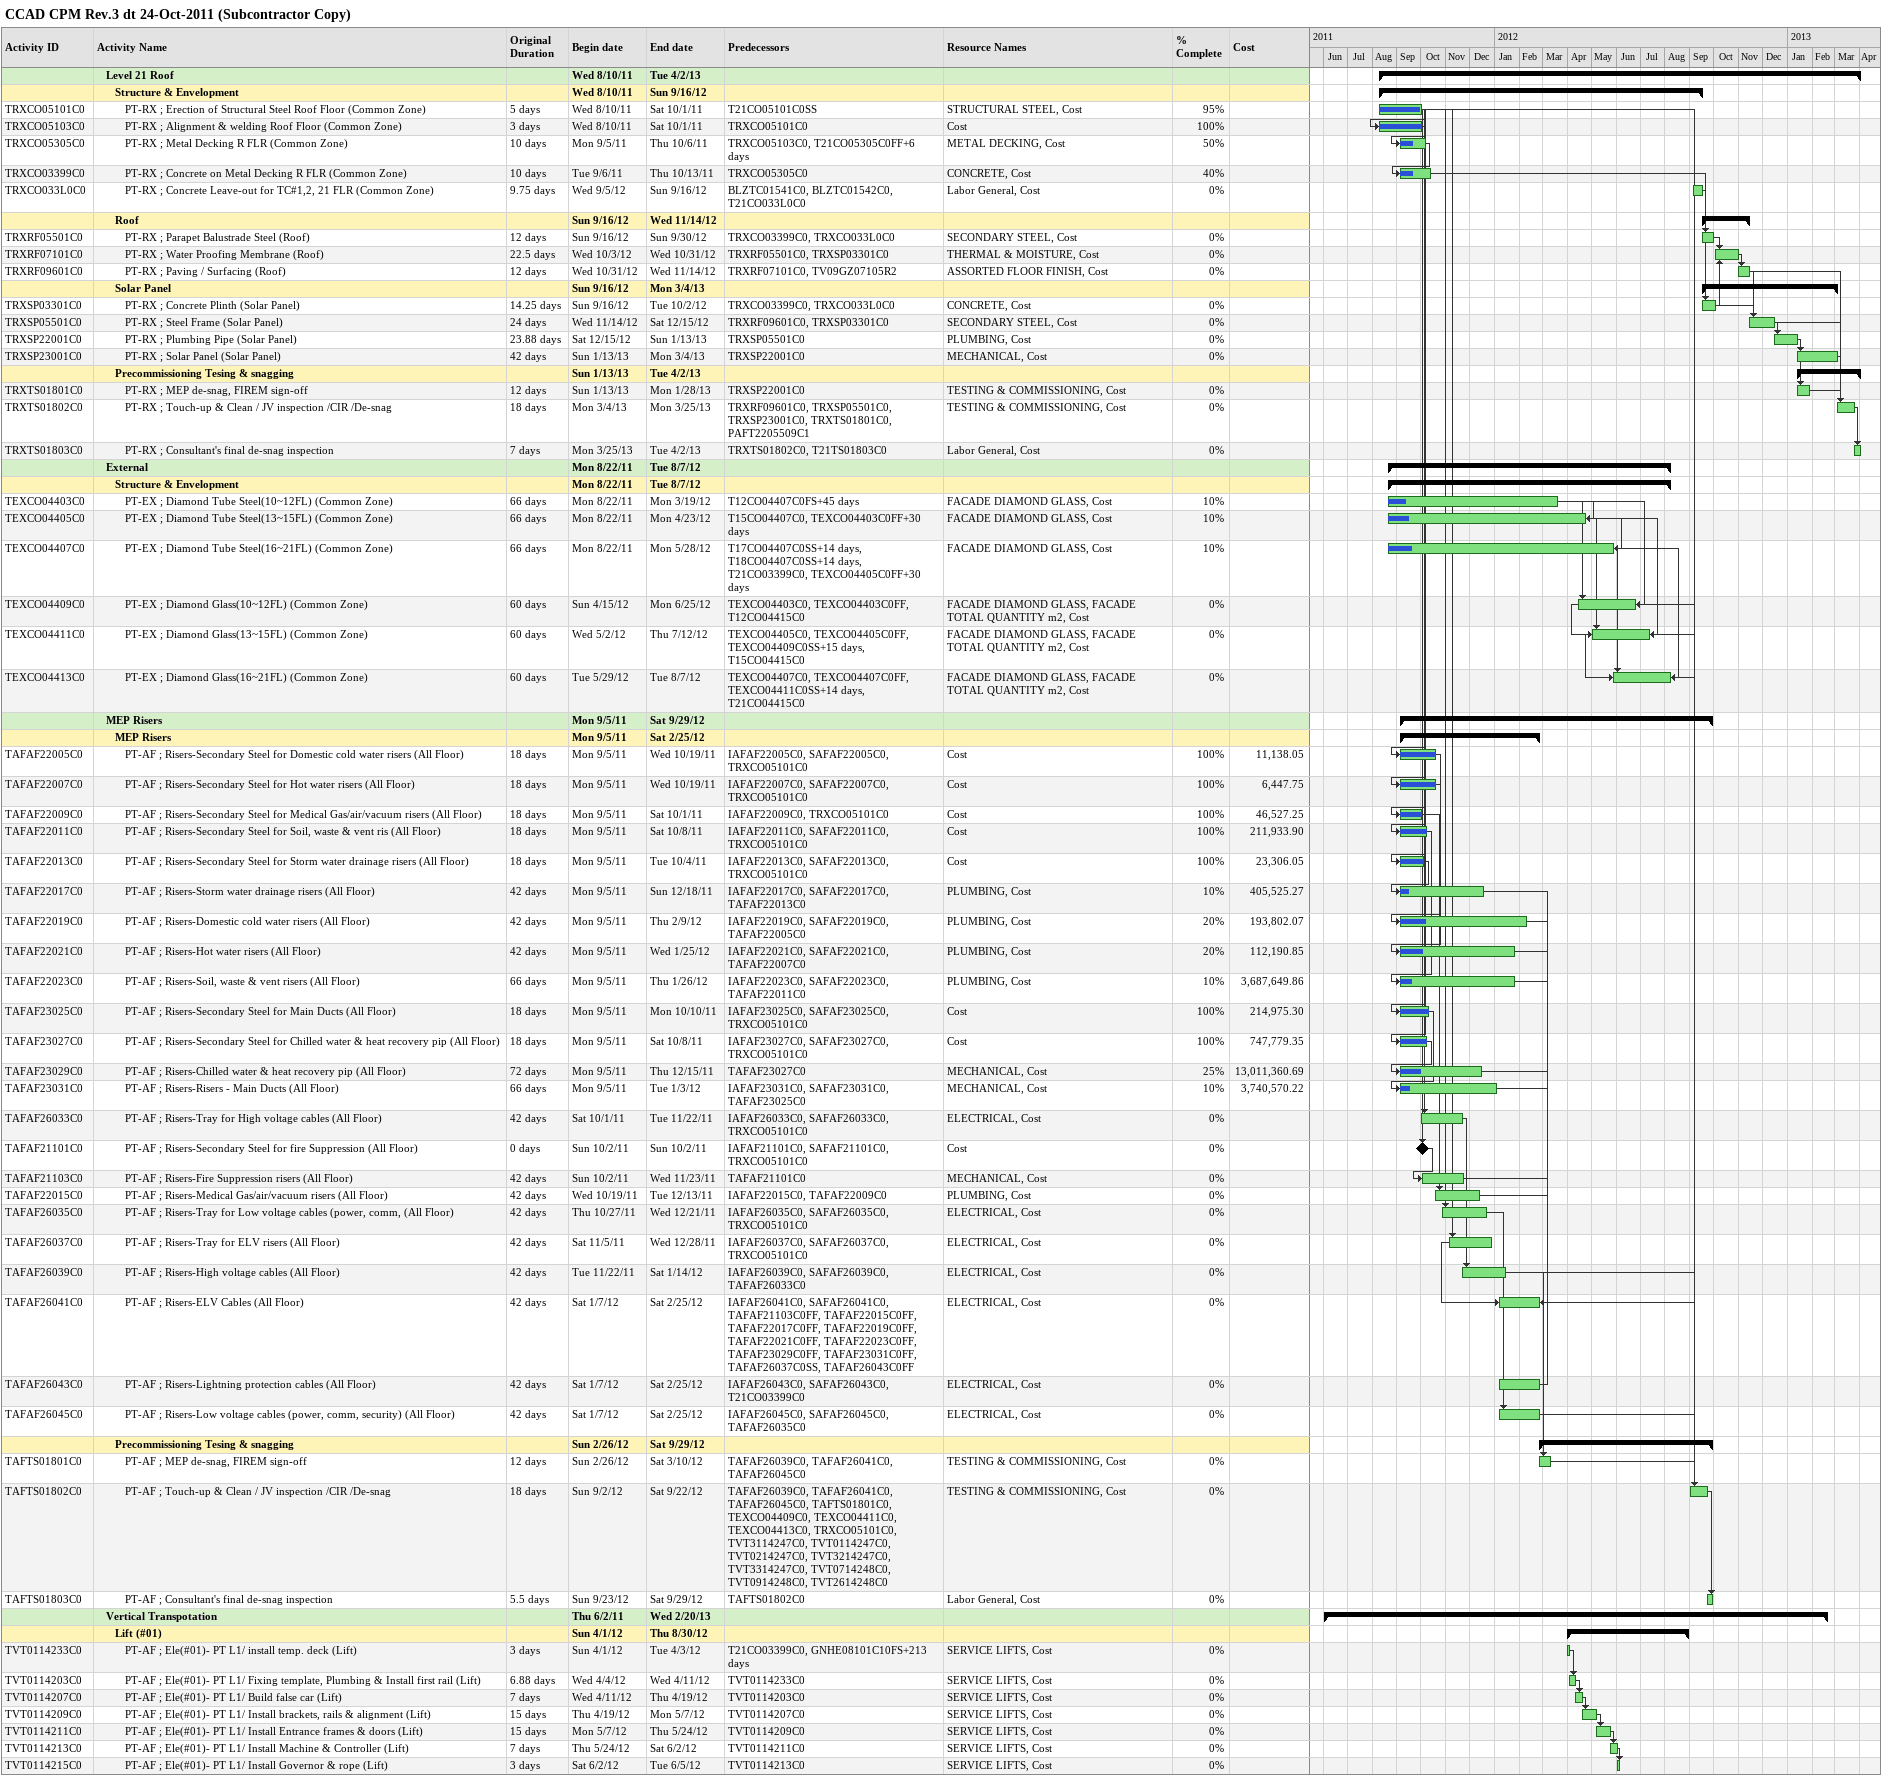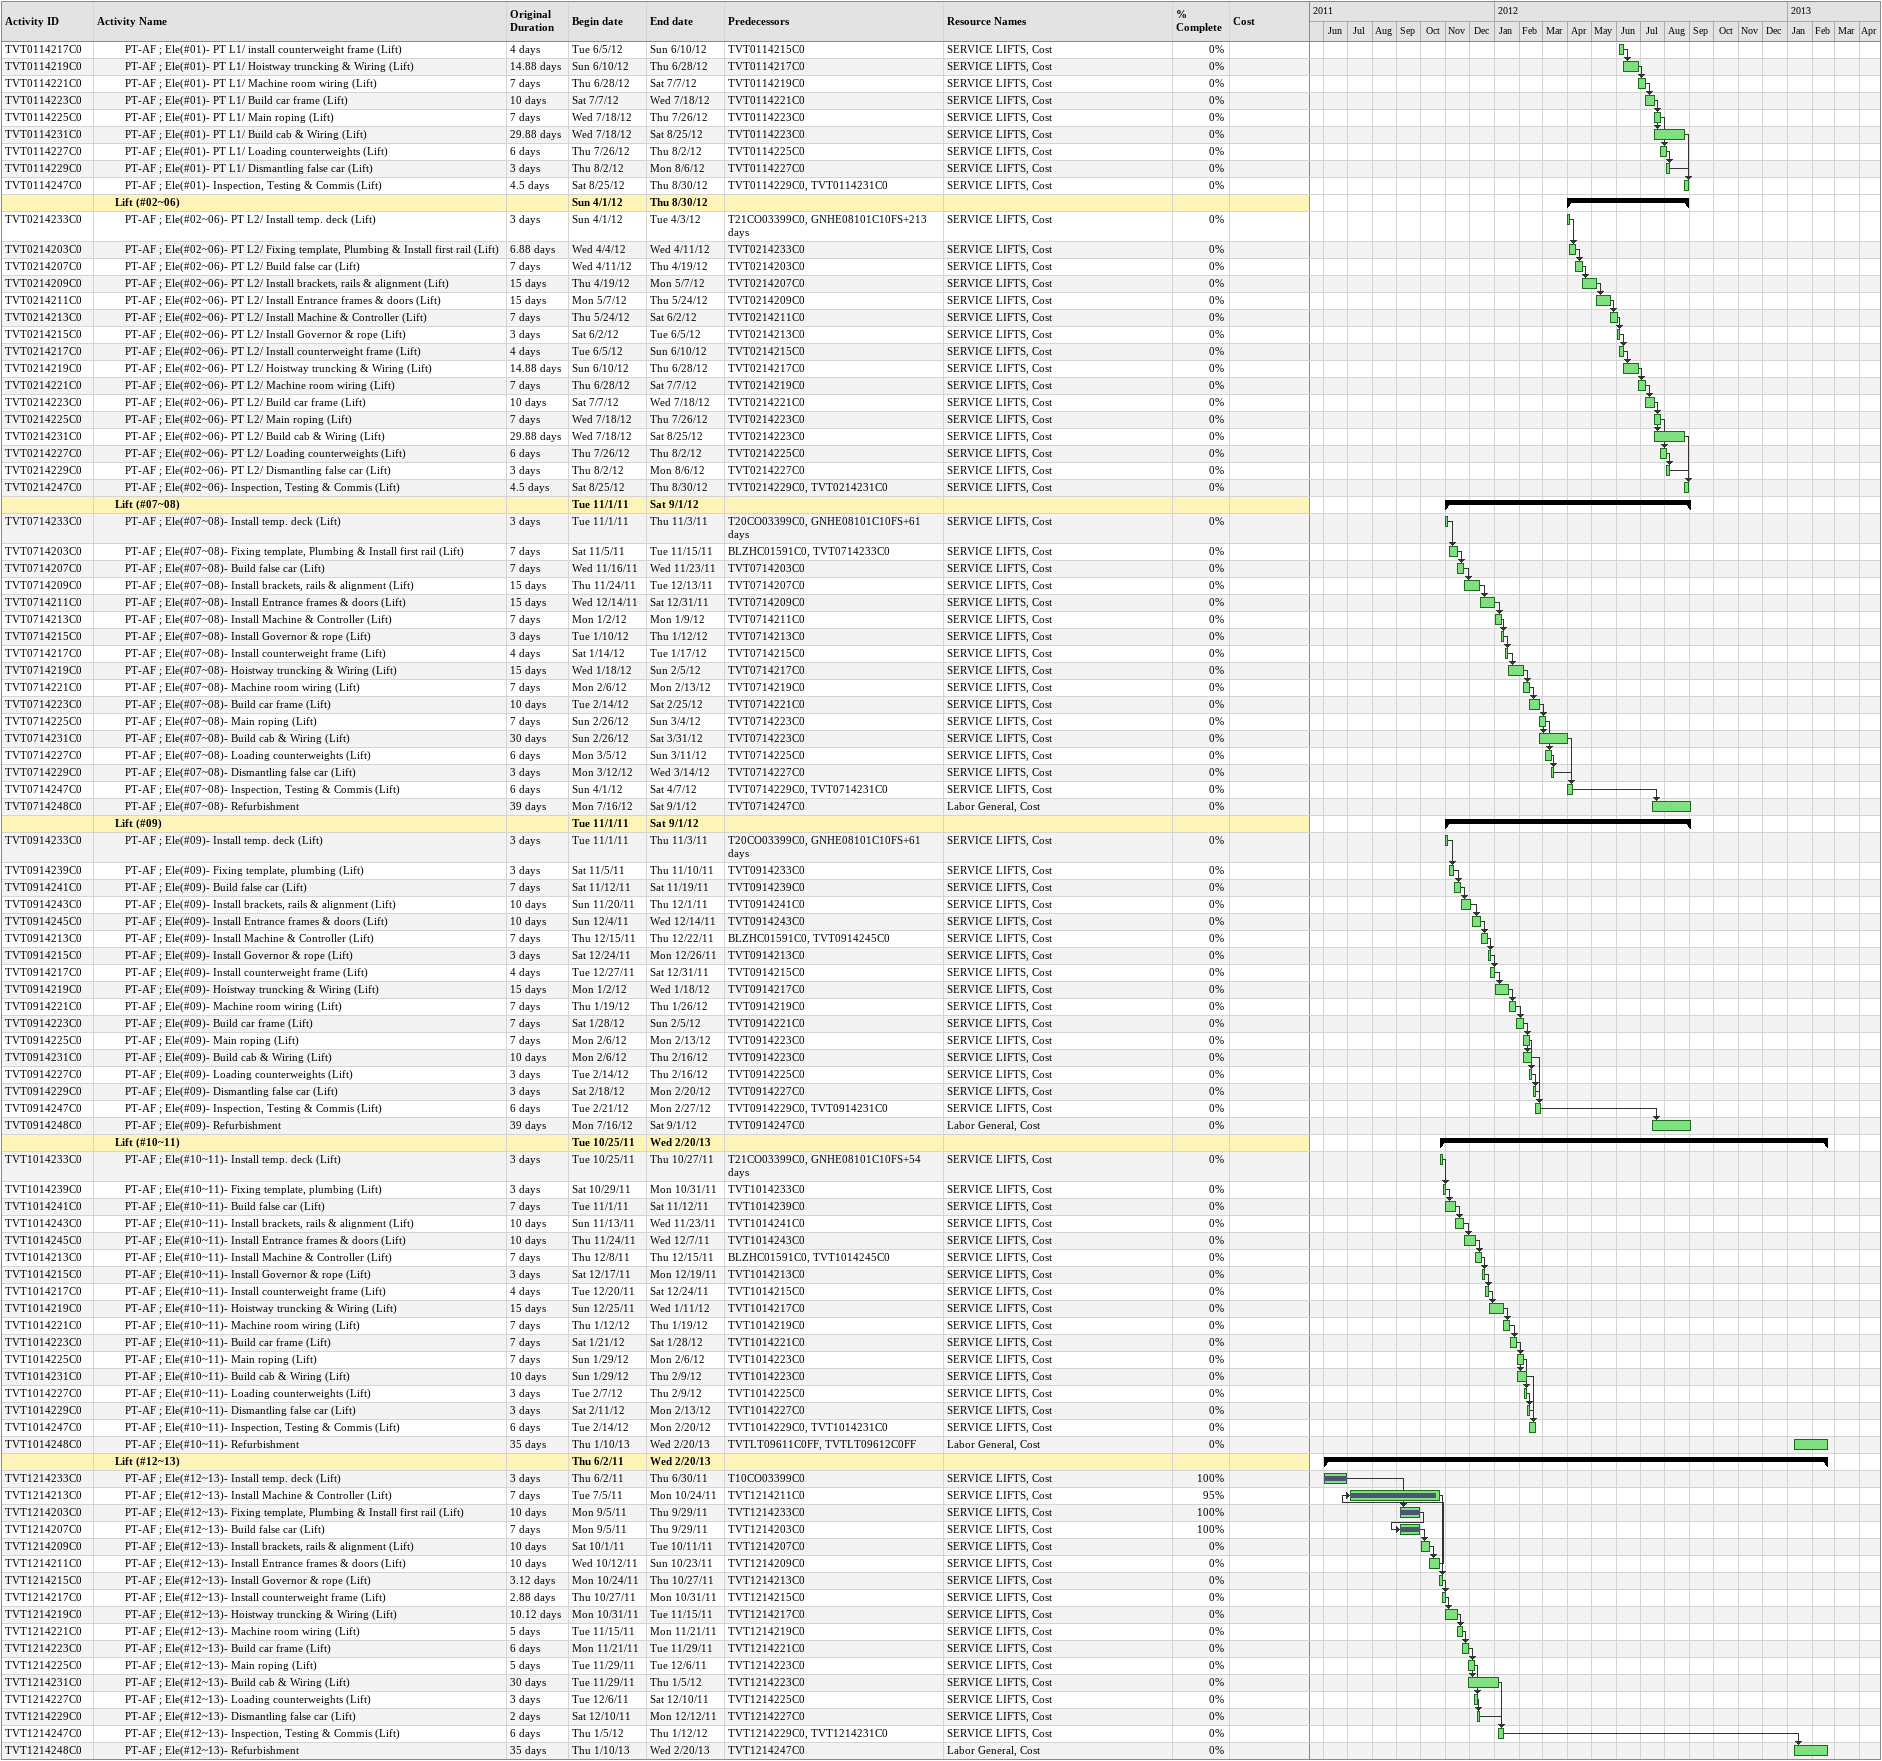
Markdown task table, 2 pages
CCAD CPM Rev.3 dt 24-Oct-2011 (Subcontractor Copy)

| ID | Level | Task | Original duration | Start | Finish | Predecessors | Resources | % complete | Cost |
|---|---|---|---|---|---|---|---|---|---|
|  | 2 | **Level 21 Roof** |  | 2011-08-10 | 2013-04-02 |  |  |  |  |
|  | 3 | **Structure & Envelopment** |  | 2011-08-10 | 2012-09-16 |  |  |  |  |
| TRXCO05101C0 | 4 | PT-RX ; Erection of Structural Steel Roof Floor (Common Zone) | 5d | 2011-08-10 | 2011-10-01 | T21CO05101C0SS | STRUCTURAL STEEL, Cost | 95 |  |
| TRXCO05103C0 | 4 | PT-RX ; Alignment & welding Roof Floor (Common Zone) | 3d | 2011-08-10 | 2011-10-01 | TRXCO05101C0 | Cost | 100 |  |
| TRXCO05305C0 | 4 | PT-RX ; Metal Decking R FLR (Common Zone) | 10d | 2011-09-05 | 2011-10-06 | TRXCO05103C0, T21CO05305C0FF+6d | METAL DECKING, Cost | 50 |  |
| TRXCO03399C0 | 4 | PT-RX ; Concrete on Metal Decking R FLR (Common Zone) | 10d | 2011-09-06 | 2011-10-13 | TRXCO05305C0 | CONCRETE, Cost | 40 |  |
| TRXCO033L0C0 | 4 | PT-RX ; Concrete Leave-out for TC#1,2, 21 FLR (Common Zone) | 9.75d | 2012-09-05 | 2012-09-16 | BLZTC01541C0, BLZTC01542C0, T21CO033L0C0 | Labor General, Cost | 0 |  |
|  | 3 | **Roof** |  | 2012-09-16 | 2012-11-14 |  |  |  |  |
| TRXRF05501C0 | 4 | PT-RX ; Parapet Balustrade Steel (Roof) | 12d | 2012-09-16 | 2012-09-30 | TRXCO03399C0, TRXCO033L0C0 | SECONDARY STEEL, Cost | 0 |  |
| TRXRF07101C0 | 4 | PT-RX ; Water Proofing Membrane (Roof) | 22.5d | 2012-10-03 | 2012-10-31 | TRXRF05501C0, TRXSP03301C0 | THERMAL & MOISTURE, Cost | 0 |  |
| TRXRF09601C0 | 4 | PT-RX ; Paving / Surfacing (Roof) | 12d | 2012-10-31 | 2012-11-14 | TRXRF07101C0, TV09GZ07105R2 | ASSORTED FLOOR FINISH, Cost | 0 |  |
|  | 3 | **Solar Panel** |  | 2012-09-16 | 2013-03-04 |  |  |  |  |
| TRXSP03301C0 | 4 | PT-RX ; Concrete Plinth (Solar Panel) | 14.25d | 2012-09-16 | 2012-10-02 | TRXCO03399C0, TRXCO033L0C0 | CONCRETE, Cost | 0 |  |
| TRXSP05501C0 | 4 | PT-RX ; Steel Frame (Solar Panel) | 24d | 2012-11-14 | 2012-12-15 | TRXRF09601C0, TRXSP03301C0 | SECONDARY STEEL, Cost | 0 |  |
| TRXSP22001C0 | 4 | PT-RX ; Plumbing Pipe (Solar Panel) | 23.88d | 2012-12-15 | 2013-01-13 | TRXSP05501C0 | PLUMBING, Cost | 0 |  |
| TRXSP23001C0 | 4 | PT-RX ; Solar Panel (Solar Panel) | 42d | 2013-01-13 | 2013-03-04 | TRXSP22001C0 | MECHANICAL, Cost | 0 |  |
|  | 3 | **Precommissioning Tesing & snagging** |  | 2013-01-13 | 2013-04-02 |  |  |  |  |
| TRXTS01801C0 | 4 | PT-RX ; MEP de-snag, FIREM sign-off | 12d | 2013-01-13 | 2013-01-28 | TRXSP22001C0 | TESTING & COMMISSIONING, Cost | 0 |  |
| TRXTS01802C0 | 4 | PT-RX ; Touch-up & Clean / JV inspection /CIR /De-snag | 18d | 2013-03-04 | 2013-03-25 | TRXRF09601C0, TRXSP05501C0, TRXSP23001C0, TRXTS01801C0, PAFT2205509C1 | TESTING & COMMISSIONING, Cost | 0 |  |
| TRXTS01803C0 | 4 | PT-RX ; Consultant's final de-snag inspection | 7d | 2013-03-25 | 2013-04-02 | TRXTS01802C0, T21TS01803C0 | Labor General, Cost | 0 |  |
|  | 2 | **External** |  | 2011-08-22 | 2012-08-07 |  |  |  |  |
|  | 3 | **Structure & Envelopment** |  | 2011-08-22 | 2012-08-07 |  |  |  |  |
| TEXCO04403C0 | 4 | PT-EX ; Diamond Tube Steel(10~12FL) (Common Zone) | 66d | 2011-08-22 | 2012-03-19 | T12CO04407C0FS+45d | FACADE DIAMOND GLASS, Cost | 10 |  |
| TEXCO04405C0 | 4 | PT-EX ; Diamond Tube Steel(13~15FL) (Common Zone) | 66d | 2011-08-22 | 2012-04-23 | T15CO04407C0, TEXCO04403C0FF+30d | FACADE DIAMOND GLASS, Cost | 10 |  |
| TEXCO04407C0 | 4 | PT-EX ; Diamond Tube Steel(16~21FL) (Common Zone) | 66d | 2011-08-22 | 2012-05-28 | T17CO04407C0SS+14d, T18CO04407C0SS+14d, T21CO03399C0, TEXCO04405C0FF+30d | FACADE DIAMOND GLASS, Cost | 10 |  |
| TEXCO04409C0 | 4 | PT-EX ; Diamond Glass(10~12FL) (Common Zone) | 60d | 2012-04-15 | 2012-06-25 | TEXCO04403C0, TEXCO04403C0FF, T12CO04415C0 | FACADE DIAMOND GLASS, FACADE TOTAL QUANTITY m2, Cost | 0 |  |
| TEXCO04411C0 | 4 | PT-EX ; Diamond Glass(13~15FL) (Common Zone) | 60d | 2012-05-02 | 2012-07-12 | TEXCO04405C0, TEXCO04405C0FF, TEXCO04409C0SS+15d, T15CO04415C0 | FACADE DIAMOND GLASS, FACADE TOTAL QUANTITY m2, Cost | 0 |  |
| TEXCO04413C0 | 4 | PT-EX ; Diamond Glass(16~21FL) (Common Zone) | 60d | 2012-05-29 | 2012-08-07 | TEXCO04407C0, TEXCO04407C0FF, TEXCO04411C0SS+14d, T21CO04415C0 | FACADE DIAMOND GLASS, FACADE TOTAL QUANTITY m2, Cost | 0 |  |
|  | 2 | **MEP Risers** |  | 2011-09-05 | 2012-09-29 |  |  |  |  |
|  | 3 | **MEP Risers** |  | 2011-09-05 | 2012-02-25 |  |  |  |  |
| TAFAF22005C0 | 4 | PT-AF ; Risers-Secondary Steel for Domestic cold water risers (All Floor) | 18d | 2011-09-05 | 2011-10-19 | IAFAF22005C0, SAFAF22005C0, TRXCO05101C0 | Cost | 100 | 11138.05 |
| TAFAF22007C0 | 4 | PT-AF ; Risers-Secondary Steel for Hot water risers (All Floor) | 18d | 2011-09-05 | 2011-10-19 | IAFAF22007C0, SAFAF22007C0, TRXCO05101C0 | Cost | 100 | 6447.75 |
| TAFAF22009C0 | 4 | PT-AF ; Risers-Secondary Steel for Medical Gas/air/vacuum risers (All Floor) | 18d | 2011-09-05 | 2011-10-01 | IAFAF22009C0, TRXCO05101C0 | Cost | 100 | 46527.25 |
| TAFAF22011C0 | 4 | PT-AF ; Risers-Secondary Steel for Soil, waste & vent ris (All Floor) | 18d | 2011-09-05 | 2011-10-08 | IAFAF22011C0, SAFAF22011C0, TRXCO05101C0 | Cost | 100 | 211933.90 |
| TAFAF22013C0 | 4 | PT-AF ; Risers-Secondary Steel for Storm water drainage risers (All Floor) | 18d | 2011-09-05 | 2011-10-04 | IAFAF22013C0, SAFAF22013C0, TRXCO05101C0 | Cost | 100 | 23306.05 |
| TAFAF22017C0 | 4 | PT-AF ; Risers-Storm water drainage risers (All Floor) | 42d | 2011-09-05 | 2011-12-18 | IAFAF22017C0, SAFAF22017C0, TAFAF22013C0 | PLUMBING, Cost | 10 | 405525.27 |
| TAFAF22019C0 | 4 | PT-AF ; Risers-Domestic cold water risers (All Floor) | 42d | 2011-09-05 | 2012-02-09 | IAFAF22019C0, SAFAF22019C0, TAFAF22005C0 | PLUMBING, Cost | 20 | 193802.07 |
| TAFAF22021C0 | 4 | PT-AF ; Risers-Hot water risers (All Floor) | 42d | 2011-09-05 | 2012-01-25 | IAFAF22021C0, SAFAF22021C0, TAFAF22007C0 | PLUMBING, Cost | 20 | 112190.85 |
| TAFAF22023C0 | 4 | PT-AF ; Risers-Soil, waste & vent risers (All Floor) | 66d | 2011-09-05 | 2012-01-26 | IAFAF22023C0, SAFAF22023C0, TAFAF22011C0 | PLUMBING, Cost | 10 | 3687649.86 |
| TAFAF23025C0 | 4 | PT-AF ; Risers-Secondary Steel for Main Ducts (All Floor) | 18d | 2011-09-05 | 2011-10-10 | IAFAF23025C0, SAFAF23025C0, TRXCO05101C0 | Cost | 100 | 214975.30 |
| TAFAF23027C0 | 4 | PT-AF ; Risers-Secondary Steel for Chilled water & heat recovery pip (All Floor) | 18d | 2011-09-05 | 2011-10-08 | IAFAF23027C0, SAFAF23027C0, TRXCO05101C0 | Cost | 100 | 747779.35 |
| TAFAF23029C0 | 4 | PT-AF ; Risers-Chilled water & heat recovery pip (All Floor) | 72d | 2011-09-05 | 2011-12-15 | TAFAF23027C0 | MECHANICAL, Cost | 25 | 13011360.69 |
| TAFAF23031C0 | 4 | PT-AF ; Risers-Risers - Main Ducts (All Floor) | 66d | 2011-09-05 | 2012-01-03 | IAFAF23031C0, SAFAF23031C0, TAFAF23025C0 | MECHANICAL, Cost | 10 | 3740570.22 |
| TAFAF26033C0 | 4 | PT-AF ; Risers-Tray for High voltage cables (All Floor) | 42d | 2011-10-01 | 2011-11-22 | IAFAF26033C0, SAFAF26033C0, TRXCO05101C0 | ELECTRICAL, Cost | 0 |  |
| TAFAF21101C0 | 4 | PT-AF ; Risers-Secondary Steel for fire Suppression (All Floor) | 0d | 2011-10-02 | 2011-10-02 | IAFAF21101C0, SAFAF21101C0, TRXCO05101C0 | Cost | 0 |  |
| TAFAF21103C0 | 4 | PT-AF ; Risers-Fire Suppression risers (All Floor) | 42d | 2011-10-02 | 2011-11-23 | TAFAF21101C0 | MECHANICAL, Cost | 0 |  |
| TAFAF22015C0 | 4 | PT-AF ; Risers-Medical Gas/air/vacuum risers (All Floor) | 42d | 2011-10-19 | 2011-12-13 | IAFAF22015C0, TAFAF22009C0 | PLUMBING, Cost | 0 |  |
| TAFAF26035C0 | 4 | PT-AF ; Risers-Tray for Low voltage cables (power, comm, (All Floor) | 42d | 2011-10-27 | 2011-12-21 | IAFAF26035C0, SAFAF26035C0, TRXCO05101C0 | ELECTRICAL, Cost | 0 |  |
| TAFAF26037C0 | 4 | PT-AF ; Risers-Tray for ELV risers (All Floor) | 42d | 2011-11-05 | 2011-12-28 | IAFAF26037C0, SAFAF26037C0, TRXCO05101C0 | ELECTRICAL, Cost | 0 |  |
| TAFAF26039C0 | 4 | PT-AF ; Risers-High voltage cables (All Floor) | 42d | 2011-11-22 | 2012-01-14 | IAFAF26039C0, SAFAF26039C0, TAFAF26033C0 | ELECTRICAL, Cost | 0 |  |
| TAFAF26041C0 | 4 | PT-AF ; Risers-ELV Cables (All Floor) | 42d | 2012-01-07 | 2012-02-25 | IAFAF26041C0, SAFAF26041C0, TAFAF21103C0FF, TAFAF22015C0FF, TAFAF22017C0FF, TAFAF22019C0FF, TAFAF22021C0FF, TAFAF22023C0FF, TAFAF23029C0FF, TAFAF23031C0FF, TAFAF26037C0SS, TAFAF26043C0FF | ELECTRICAL, Cost | 0 |  |
| TAFAF26043C0 | 4 | PT-AF ; Risers-Lightning protection cables (All Floor) | 42d | 2012-01-07 | 2012-02-25 | IAFAF26043C0, SAFAF26043C0, T21CO03399C0 | ELECTRICAL, Cost | 0 |  |
| TAFAF26045C0 | 4 | PT-AF ; Risers-Low voltage cables (power, comm, security) (All Floor) | 42d | 2012-01-07 | 2012-02-25 | IAFAF26045C0, SAFAF26045C0, TAFAF26035C0 | ELECTRICAL, Cost | 0 |  |
|  | 3 | **Precommissioning Tesing & snagging** |  | 2012-02-26 | 2012-09-29 |  |  |  |  |
| TAFTS01801C0 | 4 | PT-AF ; MEP de-snag, FIREM sign-off | 12d | 2012-02-26 | 2012-03-10 | TAFAF26039C0, TAFAF26041C0, TAFAF26045C0 | TESTING & COMMISSIONING, Cost | 0 |  |
| TAFTS01802C0 | 4 | PT-AF ; Touch-up & Clean / JV inspection /CIR /De-snag | 18d | 2012-09-02 | 2012-09-22 | TAFAF26039C0, TAFAF26041C0, TAFAF26045C0, TAFTS01801C0, TEXCO04409C0, TEXCO04411C0, TEXCO04413C0, TRXCO05101C0, TVT3114247C0, TVT0114247C0, TVT0214247C0, TVT3214247C0, TVT3314247C0, TVT0714248C0, TVT0914248C0, TVT2614248C0 | TESTING & COMMISSIONING, Cost | 0 |  |
| TAFTS01803C0 | 4 | PT-AF ; Consultant's final de-snag inspection | 5.5d | 2012-09-23 | 2012-09-29 | TAFTS01802C0 | Labor General, Cost | 0 |  |
|  | 2 | **Vertical Transpotation** |  | 2011-06-02 | 2013-02-20 |  |  |  |  |
|  | 3 | **Lift (#01)** |  | 2012-04-01 | 2012-08-30 |  |  |  |  |
| TVT0114233C0 | 4 | PT-AF ; Ele(#01)- PT L1/ install temp. deck (Lift) | 3d | 2012-04-01 | 2012-04-03 | T21CO03399C0, GNHE08101C10FS+213d | SERVICE LIFTS, Cost | 0 |  |
| TVT0114203C0 | 4 | PT-AF ; Ele(#01)- PT L1/ Fixing template, Plumbing & Install first rail (Lift) | 6.88d | 2012-04-04 | 2012-04-11 | TVT0114233C0 | SERVICE LIFTS, Cost | 0 |  |
| TVT0114207C0 | 4 | PT-AF ; Ele(#01)- PT L1/ Build false car (Lift) | 7d | 2012-04-11 | 2012-04-19 | TVT0114203C0 | SERVICE LIFTS, Cost | 0 |  |
| TVT0114209C0 | 4 | PT-AF ; Ele(#01)- PT L1/ Install brackets, rails & alignment (Lift) | 15d | 2012-04-19 | 2012-05-07 | TVT0114207C0 | SERVICE LIFTS, Cost | 0 |  |
| TVT0114211C0 | 4 | PT-AF ; Ele(#01)- PT L1/ Install Entrance frames & doors (Lift) | 15d | 2012-05-07 | 2012-05-24 | TVT0114209C0 | SERVICE LIFTS, Cost | 0 |  |
| TVT0114213C0 | 4 | PT-AF ; Ele(#01)- PT L1/ Install Machine & Controller (Lift) | 7d | 2012-05-24 | 2012-06-02 | TVT0114211C0 | SERVICE LIFTS, Cost | 0 |  |
| TVT0114215C0 | 4 | PT-AF ; Ele(#01)- PT L1/ Install Governor & rope (Lift) | 3d | 2012-06-02 | 2012-06-05 | TVT0114213C0 | SERVICE LIFTS, Cost | 0 |  |
| TVT0114217C0 | 4 | PT-AF ; Ele(#01)- PT L1/ install counterweight frame (Lift) | 4d | 2012-06-05 | 2012-06-10 | TVT0114215C0 | SERVICE LIFTS, Cost | 0 |  |
| TVT0114219C0 | 4 | PT-AF ; Ele(#01)- PT L1/ Hoistway truncking & Wiring (Lift) | 14.88d | 2012-06-10 | 2012-06-28 | TVT0114217C0 | SERVICE LIFTS, Cost | 0 |  |
| TVT0114221C0 | 4 | PT-AF ; Ele(#01)- PT L1/ Machine room wiring (Lift) | 7d | 2012-06-28 | 2012-07-07 | TVT0114219C0 | SERVICE LIFTS, Cost | 0 |  |
| TVT0114223C0 | 4 | PT-AF ; Ele(#01)- PT L1/ Build car frame (Lift) | 10d | 2012-07-07 | 2012-07-18 | TVT0114221C0 | SERVICE LIFTS, Cost | 0 |  |
| TVT0114225C0 | 4 | PT-AF ; Ele(#01)- PT L1/ Main roping (Lift) | 7d | 2012-07-18 | 2012-07-26 | TVT0114223C0 | SERVICE LIFTS, Cost | 0 |  |
| TVT0114231C0 | 4 | PT-AF ; Ele(#01)- PT L1/ Build cab & Wiring (Lift) | 29.88d | 2012-07-18 | 2012-08-25 | TVT0114223C0 | SERVICE LIFTS, Cost | 0 |  |
| TVT0114227C0 | 4 | PT-AF ; Ele(#01)- PT L1/ Loading counterweights (Lift) | 6d | 2012-07-26 | 2012-08-02 | TVT0114225C0 | SERVICE LIFTS, Cost | 0 |  |
| TVT0114229C0 | 4 | PT-AF ; Ele(#01)- PT L1/ Dismantling false car (Lift) | 3d | 2012-08-02 | 2012-08-06 | TVT0114227C0 | SERVICE LIFTS, Cost | 0 |  |
| TVT0114247C0 | 4 | PT-AF ; Ele(#01)- Inspection, Testing & Commis (Lift) | 4.5d | 2012-08-25 | 2012-08-30 | TVT0114229C0, TVT0114231C0 | SERVICE LIFTS, Cost | 0 |  |
|  | 3 | **Lift (#02~06)** |  | 2012-04-01 | 2012-08-30 |  |  |  |  |
| TVT0214233C0 | 4 | PT-AF ; Ele(#02~06)- PT L2/ Install temp. deck (Lift) | 3d | 2012-04-01 | 2012-04-03 | T21CO03399C0, GNHE08101C10FS+213d | SERVICE LIFTS, Cost | 0 |  |
| TVT0214203C0 | 4 | PT-AF ; Ele(#02~06)- PT L2/ Fixing template, Plumbing & Install first rail (Lift) | 6.88d | 2012-04-04 | 2012-04-11 | TVT0214233C0 | SERVICE LIFTS, Cost | 0 |  |
| TVT0214207C0 | 4 | PT-AF ; Ele(#02~06)- PT L2/ Build false car (Lift) | 7d | 2012-04-11 | 2012-04-19 | TVT0214203C0 | SERVICE LIFTS, Cost | 0 |  |
| TVT0214209C0 | 4 | PT-AF ; Ele(#02~06)- PT L2/ Install brackets, rails & alignment (Lift) | 15d | 2012-04-19 | 2012-05-07 | TVT0214207C0 | SERVICE LIFTS, Cost | 0 |  |
| TVT0214211C0 | 4 | PT-AF ; Ele(#02~06)- PT L2/ Install Entrance frames & doors (Lift) | 15d | 2012-05-07 | 2012-05-24 | TVT0214209C0 | SERVICE LIFTS, Cost | 0 |  |
| TVT0214213C0 | 4 | PT-AF ; Ele(#02~06)- PT L2/ Install Machine & Controller (Lift) | 7d | 2012-05-24 | 2012-06-02 | TVT0214211C0 | SERVICE LIFTS, Cost | 0 |  |
| TVT0214215C0 | 4 | PT-AF ; Ele(#02~06)- PT L2/ Install Governor & rope (Lift) | 3d | 2012-06-02 | 2012-06-05 | TVT0214213C0 | SERVICE LIFTS, Cost | 0 |  |
| TVT0214217C0 | 4 | PT-AF ; Ele(#02~06)- PT L2/ Install counterweight frame (Lift) | 4d | 2012-06-05 | 2012-06-10 | TVT0214215C0 | SERVICE LIFTS, Cost | 0 |  |
| TVT0214219C0 | 4 | PT-AF ; Ele(#02~06)- PT L2/ Hoistway truncking & Wiring (Lift) | 14.88d | 2012-06-10 | 2012-06-28 | TVT0214217C0 | SERVICE LIFTS, Cost | 0 |  |
| TVT0214221C0 | 4 | PT-AF ; Ele(#02~06)- PT L2/ Machine room wiring (Lift) | 7d | 2012-06-28 | 2012-07-07 | TVT0214219C0 | SERVICE LIFTS, Cost | 0 |  |
| TVT0214223C0 | 4 | PT-AF ; Ele(#02~06)- PT L2/ Build car frame (Lift) | 10d | 2012-07-07 | 2012-07-18 | TVT0214221C0 | SERVICE LIFTS, Cost | 0 |  |
| TVT0214225C0 | 4 | PT-AF ; Ele(#02~06)- PT L2/ Main roping (Lift) | 7d | 2012-07-18 | 2012-07-26 | TVT0214223C0 | SERVICE LIFTS, Cost | 0 |  |
| TVT0214231C0 | 4 | PT-AF ; Ele(#02~06)- PT L2/ Build cab & Wiring (Lift) | 29.88d | 2012-07-18 | 2012-08-25 | TVT0214223C0 | SERVICE LIFTS, Cost | 0 |  |
| TVT0214227C0 | 4 | PT-AF ; Ele(#02~06)- PT L2/ Loading counterweights (Lift) | 6d | 2012-07-26 | 2012-08-02 | TVT0214225C0 | SERVICE LIFTS, Cost | 0 |  |
| TVT0214229C0 | 4 | PT-AF ; Ele(#02~06)- PT L2/ Dismantling false car (Lift) | 3d | 2012-08-02 | 2012-08-06 | TVT0214227C0 | SERVICE LIFTS, Cost | 0 |  |
| TVT0214247C0 | 4 | PT-AF ; Ele(#02~06)- Inspection, Testing & Commis (Lift) | 4.5d | 2012-08-25 | 2012-08-30 | TVT0214229C0, TVT0214231C0 | SERVICE LIFTS, Cost | 0 |  |
|  | 3 | **Lift (#07~08)** |  | 2011-11-01 | 2012-09-01 |  |  |  |  |
| TVT0714233C0 | 4 | PT-AF ; Ele(#07~08)- Install temp. deck (Lift) | 3d | 2011-11-01 | 2011-11-03 | T20CO03399C0, GNHE08101C10FS+61d | SERVICE LIFTS, Cost | 0 |  |
| TVT0714203C0 | 4 | PT-AF ; Ele(#07~08)- Fixing template, Plumbing & Install first rail (Lift) | 7d | 2011-11-05 | 2011-11-15 | BLZHC01591C0, TVT0714233C0 | SERVICE LIFTS, Cost | 0 |  |
| TVT0714207C0 | 4 | PT-AF ; Ele(#07~08)- Build false car (Lift) | 7d | 2011-11-16 | 2011-11-23 | TVT0714203C0 | SERVICE LIFTS, Cost | 0 |  |
| TVT0714209C0 | 4 | PT-AF ; Ele(#07~08)- Install brackets, rails & alignment (Lift) | 15d | 2011-11-24 | 2011-12-13 | TVT0714207C0 | SERVICE LIFTS, Cost | 0 |  |
| TVT0714211C0 | 4 | PT-AF ; Ele(#07~08)- Install Entrance frames & doors (Lift) | 15d | 2011-12-14 | 2011-12-31 | TVT0714209C0 | SERVICE LIFTS, Cost | 0 |  |
| TVT0714213C0 | 4 | PT-AF ; Ele(#07~08)- Install Machine & Controller (Lift) | 7d | 2012-01-02 | 2012-01-09 | TVT0714211C0 | SERVICE LIFTS, Cost | 0 |  |
| TVT0714215C0 | 4 | PT-AF ; Ele(#07~08)- Install Governor & rope (Lift) | 3d | 2012-01-10 | 2012-01-12 | TVT0714213C0 | SERVICE LIFTS, Cost | 0 |  |
| TVT0714217C0 | 4 | PT-AF ; Ele(#07~08)- Install counterweight frame (Lift) | 4d | 2012-01-14 | 2012-01-17 | TVT0714215C0 | SERVICE LIFTS, Cost | 0 |  |
| TVT0714219C0 | 4 | PT-AF ; Ele(#07~08)- Hoistway truncking & Wiring (Lift) | 15d | 2012-01-18 | 2012-02-05 | TVT0714217C0 | SERVICE LIFTS, Cost | 0 |  |
| TVT0714221C0 | 4 | PT-AF ; Ele(#07~08)- Machine room wiring (Lift) | 7d | 2012-02-06 | 2012-02-13 | TVT0714219C0 | SERVICE LIFTS, Cost | 0 |  |
| TVT0714223C0 | 4 | PT-AF ; Ele(#07~08)- Build car frame (Lift) | 10d | 2012-02-14 | 2012-02-25 | TVT0714221C0 | SERVICE LIFTS, Cost | 0 |  |
| TVT0714225C0 | 4 | PT-AF ; Ele(#07~08)- Main roping (Lift) | 7d | 2012-02-26 | 2012-03-04 | TVT0714223C0 | SERVICE LIFTS, Cost | 0 |  |
| TVT0714231C0 | 4 | PT-AF ; Ele(#07~08)- Build cab & Wiring (Lift) | 30d | 2012-02-26 | 2012-03-31 | TVT0714223C0 | SERVICE LIFTS, Cost | 0 |  |
| TVT0714227C0 | 4 | PT-AF ; Ele(#07~08)- Loading counterweights (Lift) | 6d | 2012-03-05 | 2012-03-11 | TVT0714225C0 | SERVICE LIFTS, Cost | 0 |  |
| TVT0714229C0 | 4 | PT-AF ; Ele(#07~08)- Dismantling false car (Lift) | 3d | 2012-03-12 | 2012-03-14 | TVT0714227C0 | SERVICE LIFTS, Cost | 0 |  |
| TVT0714247C0 | 4 | PT-AF ; Ele(#07~08)- Inspection, Testing & Commis (Lift) | 6d | 2012-04-01 | 2012-04-07 | TVT0714229C0, TVT0714231C0 | SERVICE LIFTS, Cost | 0 |  |
| TVT0714248C0 | 4 | PT-AF ; Ele(#07~08)- Refurbishment | 39d | 2012-07-16 | 2012-09-01 | TVT0714247C0 | Labor General, Cost | 0 |  |
|  | 3 | **Lift (#09)** |  | 2011-11-01 | 2012-09-01 |  |  |  |  |
| TVT0914233C0 | 4 | PT-AF ; Ele(#09)- Install temp. deck (Lift) | 3d | 2011-11-01 | 2011-11-03 | T20CO03399C0, GNHE08101C10FS+61d | SERVICE LIFTS, Cost | 0 |  |
| TVT0914239C0 | 4 | PT-AF ; Ele(#09)- Fixing template, plumbing (Lift) | 3d | 2011-11-05 | 2011-11-10 | TVT0914233C0 | SERVICE LIFTS, Cost | 0 |  |
| TVT0914241C0 | 4 | PT-AF ; Ele(#09)- Build false car (Lift) | 7d | 2011-11-12 | 2011-11-19 | TVT0914239C0 | SERVICE LIFTS, Cost | 0 |  |
| TVT0914243C0 | 4 | PT-AF ; Ele(#09)- Install brackets, rails & alignment (Lift) | 10d | 2011-11-20 | 2011-12-01 | TVT0914241C0 | SERVICE LIFTS, Cost | 0 |  |
| TVT0914245C0 | 4 | PT-AF ; Ele(#09)- Install Entrance frames & doors (Lift) | 10d | 2011-12-04 | 2011-12-14 | TVT0914243C0 | SERVICE LIFTS, Cost | 0 |  |
| TVT0914213C0 | 4 | PT-AF ; Ele(#09)- Install Machine & Controller (Lift) | 7d | 2011-12-15 | 2011-12-22 | BLZHC01591C0, TVT0914245C0 | SERVICE LIFTS, Cost | 0 |  |
| TVT0914215C0 | 4 | PT-AF ; Ele(#09)- Install Governor & rope (Lift) | 3d | 2011-12-24 | 2011-12-26 | TVT0914213C0 | SERVICE LIFTS, Cost | 0 |  |
| TVT0914217C0 | 4 | PT-AF ; Ele(#09)- Install counterweight frame (Lift) | 4d | 2011-12-27 | 2011-12-31 | TVT0914215C0 | SERVICE LIFTS, Cost | 0 |  |
| TVT0914219C0 | 4 | PT-AF ; Ele(#09)- Hoistway truncking & Wiring (Lift) | 15d | 2012-01-02 | 2012-01-18 | TVT0914217C0 | SERVICE LIFTS, Cost | 0 |  |
| TVT0914221C0 | 4 | PT-AF ; Ele(#09)- Machine room wiring (Lift) | 7d | 2012-01-19 | 2012-01-26 | TVT0914219C0 | SERVICE LIFTS, Cost | 0 |  |
| TVT0914223C0 | 4 | PT-AF ; Ele(#09)- Build car frame (Lift) | 7d | 2012-01-28 | 2012-02-05 | TVT0914221C0 | SERVICE LIFTS, Cost | 0 |  |
| TVT0914225C0 | 4 | PT-AF ; Ele(#09)- Main roping (Lift) | 7d | 2012-02-06 | 2012-02-13 | TVT0914223C0 | SERVICE LIFTS, Cost | 0 |  |
| TVT0914231C0 | 4 | PT-AF ; Ele(#09)- Build cab & Wiring (Lift) | 10d | 2012-02-06 | 2012-02-16 | TVT0914223C0 | SERVICE LIFTS, Cost | 0 |  |
| TVT0914227C0 | 4 | PT-AF ; Ele(#09)- Loading counterweights (Lift) | 3d | 2012-02-14 | 2012-02-16 | TVT0914225C0 | SERVICE LIFTS, Cost | 0 |  |
| TVT0914229C0 | 4 | PT-AF ; Ele(#09)- Dismantling false car (Lift) | 3d | 2012-02-18 | 2012-02-20 | TVT0914227C0 | SERVICE LIFTS, Cost | 0 |  |
| TVT0914247C0 | 4 | PT-AF ; Ele(#09)- Inspection, Testing & Commis (Lift) | 6d | 2012-02-21 | 2012-02-27 | TVT0914229C0, TVT0914231C0 | SERVICE LIFTS, Cost | 0 |  |
| TVT0914248C0 | 4 | PT-AF ; Ele(#09)- Refurbishment | 39d | 2012-07-16 | 2012-09-01 | TVT0914247C0 | Labor General, Cost | 0 |  |
|  | 3 | **Lift (#10~11)** |  | 2011-10-25 | 2013-02-20 |  |  |  |  |
| TVT1014233C0 | 4 | PT-AF ; Ele(#10~11)- Install temp. deck (Lift) | 3d | 2011-10-25 | 2011-10-27 | T21CO03399C0, GNHE08101C10FS+54d | SERVICE LIFTS, Cost | 0 |  |
| TVT1014239C0 | 4 | PT-AF ; Ele(#10~11)- Fixing template, plumbing (Lift) | 3d | 2011-10-29 | 2011-10-31 | TVT1014233C0 | SERVICE LIFTS, Cost | 0 |  |
| TVT1014241C0 | 4 | PT-AF ; Ele(#10~11)- Build false car (Lift) | 7d | 2011-11-01 | 2011-11-12 | TVT1014239C0 | SERVICE LIFTS, Cost | 0 |  |
| TVT1014243C0 | 4 | PT-AF ; Ele(#10~11)- Install brackets, rails & alignment (Lift) | 10d | 2011-11-13 | 2011-11-23 | TVT1014241C0 | SERVICE LIFTS, Cost | 0 |  |
| TVT1014245C0 | 4 | PT-AF ; Ele(#10~11)- Install Entrance frames & doors (Lift) | 10d | 2011-11-24 | 2011-12-07 | TVT1014243C0 | SERVICE LIFTS, Cost | 0 |  |
| TVT1014213C0 | 4 | PT-AF ; Ele(#10~11)- Install Machine & Controller (Lift) | 7d | 2011-12-08 | 2011-12-15 | BLZHC01591C0, TVT1014245C0 | SERVICE LIFTS, Cost | 0 |  |
| TVT1014215C0 | 4 | PT-AF ; Ele(#10~11)- Install Governor & rope (Lift) | 3d | 2011-12-17 | 2011-12-19 | TVT1014213C0 | SERVICE LIFTS, Cost | 0 |  |
| TVT1014217C0 | 4 | PT-AF ; Ele(#10~11)- Install counterweight frame (Lift) | 4d | 2011-12-20 | 2011-12-24 | TVT1014215C0 | SERVICE LIFTS, Cost | 0 |  |
| TVT1014219C0 | 4 | PT-AF ; Ele(#10~11)- Hoistway truncking & Wiring (Lift) | 15d | 2011-12-25 | 2012-01-11 | TVT1014217C0 | SERVICE LIFTS, Cost | 0 |  |
| TVT1014221C0 | 4 | PT-AF ; Ele(#10~11)- Machine room wiring (Lift) | 7d | 2012-01-12 | 2012-01-19 | TVT1014219C0 | SERVICE LIFTS, Cost | 0 |  |
| TVT1014223C0 | 4 | PT-AF ; Ele(#10~11)- Build car frame (Lift) | 7d | 2012-01-21 | 2012-01-28 | TVT1014221C0 | SERVICE LIFTS, Cost | 0 |  |
| TVT1014225C0 | 4 | PT-AF ; Ele(#10~11)- Main roping (Lift) | 7d | 2012-01-29 | 2012-02-06 | TVT1014223C0 | SERVICE LIFTS, Cost | 0 |  |
| TVT1014231C0 | 4 | PT-AF ; Ele(#10~11)- Build cab & Wiring (Lift) | 10d | 2012-01-29 | 2012-02-09 | TVT1014223C0 | SERVICE LIFTS, Cost | 0 |  |
| TVT1014227C0 | 4 | PT-AF ; Ele(#10~11)- Loading counterweights (Lift) | 3d | 2012-02-07 | 2012-02-09 | TVT1014225C0 | SERVICE LIFTS, Cost | 0 |  |
| TVT1014229C0 | 4 | PT-AF ; Ele(#10~11)- Dismantling false car (Lift) | 3d | 2012-02-11 | 2012-02-13 | TVT1014227C0 | SERVICE LIFTS, Cost | 0 |  |
| TVT1014247C0 | 4 | PT-AF ; Ele(#10~11)- Inspection, Testing & Commis (Lift) | 6d | 2012-02-14 | 2012-02-20 | TVT1014229C0, TVT1014231C0 | SERVICE LIFTS, Cost | 0 |  |
| TVT1014248C0 | 4 | PT-AF ; Ele(#10~11)- Refurbishment | 35d | 2013-01-10 | 2013-02-20 | TVTLT09611C0FF, TVTLT09612C0FF | Labor General, Cost | 0 |  |
|  | 3 | **Lift (#12~13)** |  | 2011-06-02 | 2013-02-20 |  |  |  |  |
| TVT1214233C0 | 4 | PT-AF ; Ele(#12~13)- Install temp. deck (Lift) | 3d | 2011-06-02 | 2011-06-30 | T10CO03399C0 | SERVICE LIFTS, Cost | 100 |  |
| TVT1214213C0 | 4 | PT-AF ; Ele(#12~13)- Install Machine & Controller (Lift) | 7d | 2011-07-05 | 2011-10-24 | TVT1214211C0 | SERVICE LIFTS, Cost | 95 |  |
| TVT1214203C0 | 4 | PT-AF ; Ele(#12~13)- Fixing template, Plumbing & Install first rail (Lift) | 10d | 2011-09-05 | 2011-09-29 | TVT1214233C0 | SERVICE LIFTS, Cost | 100 |  |
| TVT1214207C0 | 4 | PT-AF ; Ele(#12~13)- Build false car (Lift) | 7d | 2011-09-05 | 2011-09-29 | TVT1214203C0 | SERVICE LIFTS, Cost | 100 |  |
| TVT1214209C0 | 4 | PT-AF ; Ele(#12~13)- Install brackets, rails & alignment (Lift) | 10d | 2011-10-01 | 2011-10-11 | TVT1214207C0 | SERVICE LIFTS, Cost | 0 |  |
| TVT1214211C0 | 4 | PT-AF ; Ele(#12~13)- Install Entrance frames & doors (Lift) | 10d | 2011-10-12 | 2011-10-23 | TVT1214209C0 | SERVICE LIFTS, Cost | 0 |  |
| TVT1214215C0 | 4 | PT-AF ; Ele(#12~13)- Install Governor & rope (Lift) | 3.12d | 2011-10-24 | 2011-10-27 | TVT1214213C0 | SERVICE LIFTS, Cost | 0 |  |
| TVT1214217C0 | 4 | PT-AF ; Ele(#12~13)- Install counterweight frame (Lift) | 2.88d | 2011-10-27 | 2011-10-31 | TVT1214215C0 | SERVICE LIFTS, Cost | 0 |  |
| TVT1214219C0 | 4 | PT-AF ; Ele(#12~13)- Hoistway truncking & Wiring (Lift) | 10.12d | 2011-10-31 | 2011-11-15 | TVT1214217C0 | SERVICE LIFTS, Cost | 0 |  |
| TVT1214221C0 | 4 | PT-AF ; Ele(#12~13)- Machine room wiring (Lift) | 5d | 2011-11-15 | 2011-11-21 | TVT1214219C0 | SERVICE LIFTS, Cost | 0 |  |
| TVT1214223C0 | 4 | PT-AF ; Ele(#12~13)- Build car frame (Lift) | 6d | 2011-11-21 | 2011-11-29 | TVT1214221C0 | SERVICE LIFTS, Cost | 0 |  |
| TVT1214225C0 | 4 | PT-AF ; Ele(#12~13)- Main roping (Lift) | 5d | 2011-11-29 | 2011-12-06 | TVT1214223C0 | SERVICE LIFTS, Cost | 0 |  |
| TVT1214231C0 | 4 | PT-AF ; Ele(#12~13)- Build cab & Wiring (Lift) | 30d | 2011-11-29 | 2012-01-05 | TVT1214223C0 | SERVICE LIFTS, Cost | 0 |  |
| TVT1214227C0 | 4 | PT-AF ; Ele(#12~13)- Loading counterweights (Lift) | 3d | 2011-12-06 | 2011-12-10 | TVT1214225C0 | SERVICE LIFTS, Cost | 0 |  |
| TVT1214229C0 | 4 | PT-AF ; Ele(#12~13)- Dismantling false car (Lift) | 2d | 2011-12-10 | 2011-12-12 | TVT1214227C0 | SERVICE LIFTS, Cost | 0 |  |
| TVT1214247C0 | 4 | PT-AF ; Ele(#12~13)- Inspection, Testing & Commis (Lift) | 6d | 2012-01-05 | 2012-01-12 | TVT1214229C0, TVT1214231C0 | SERVICE LIFTS, Cost | 0 |  |
| TVT1214248C0 | 4 | PT-AF ; Ele(#12~13)- Refurbishment | 35d | 2013-01-10 | 2013-02-20 | TVT1214247C0 | Labor General, Cost | 0 |  |
